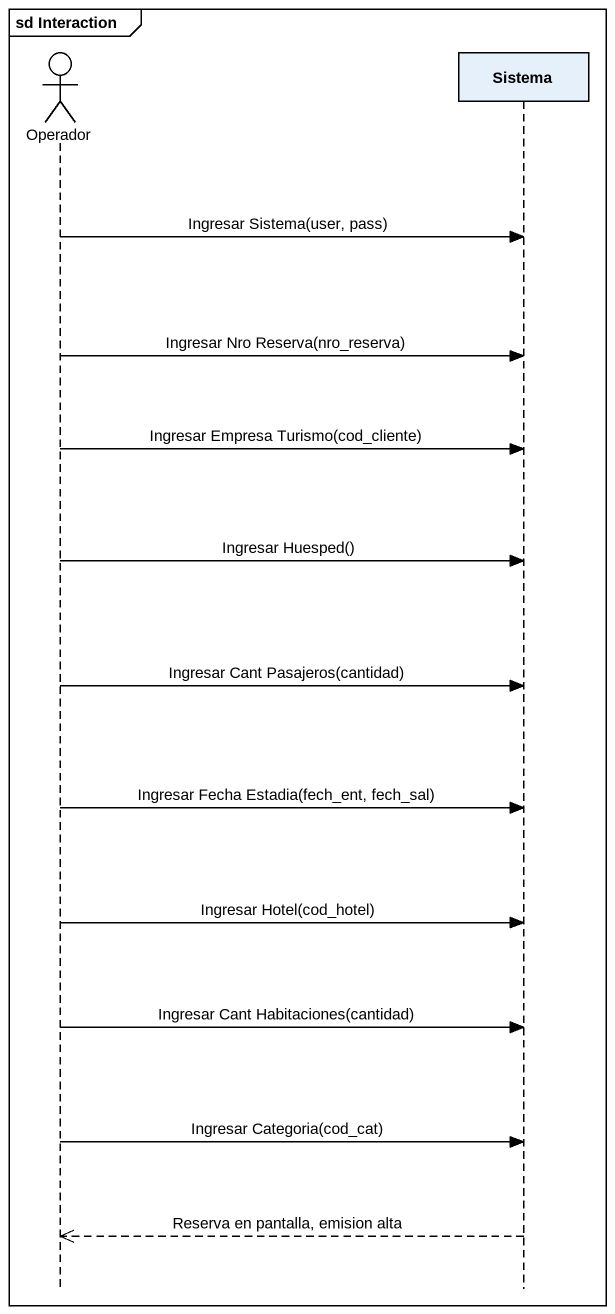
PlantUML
@startuml
mainframe sd Interaction
hide footbox
actor Operador
participant Sistema

Operador -> Sistema : Ingresar Sistema(user, pass)
Operador -> Sistema : Ingresar Nro Reserva(nro_reserva)
Operador -> Sistema : Ingresar Empresa Turismo(cod_cliente)
Operador -> Sistema : Ingresar Huesped()
Operador -> Sistema : Ingresar Cant Pasajeros(cantidad)
Operador -> Sistema : Ingresar Fecha Estadia(fech_ent, fech_sal)
Operador -> Sistema : Ingresar Hotel(cod_hotel)
Operador -> Sistema : Ingresar Cant Habitaciones(cantidad)
Operador -> Sistema : Ingresar Categoria(cod_cat)
Sistema -->> Operador : Reserva en pantalla, emision alta
@enduml
